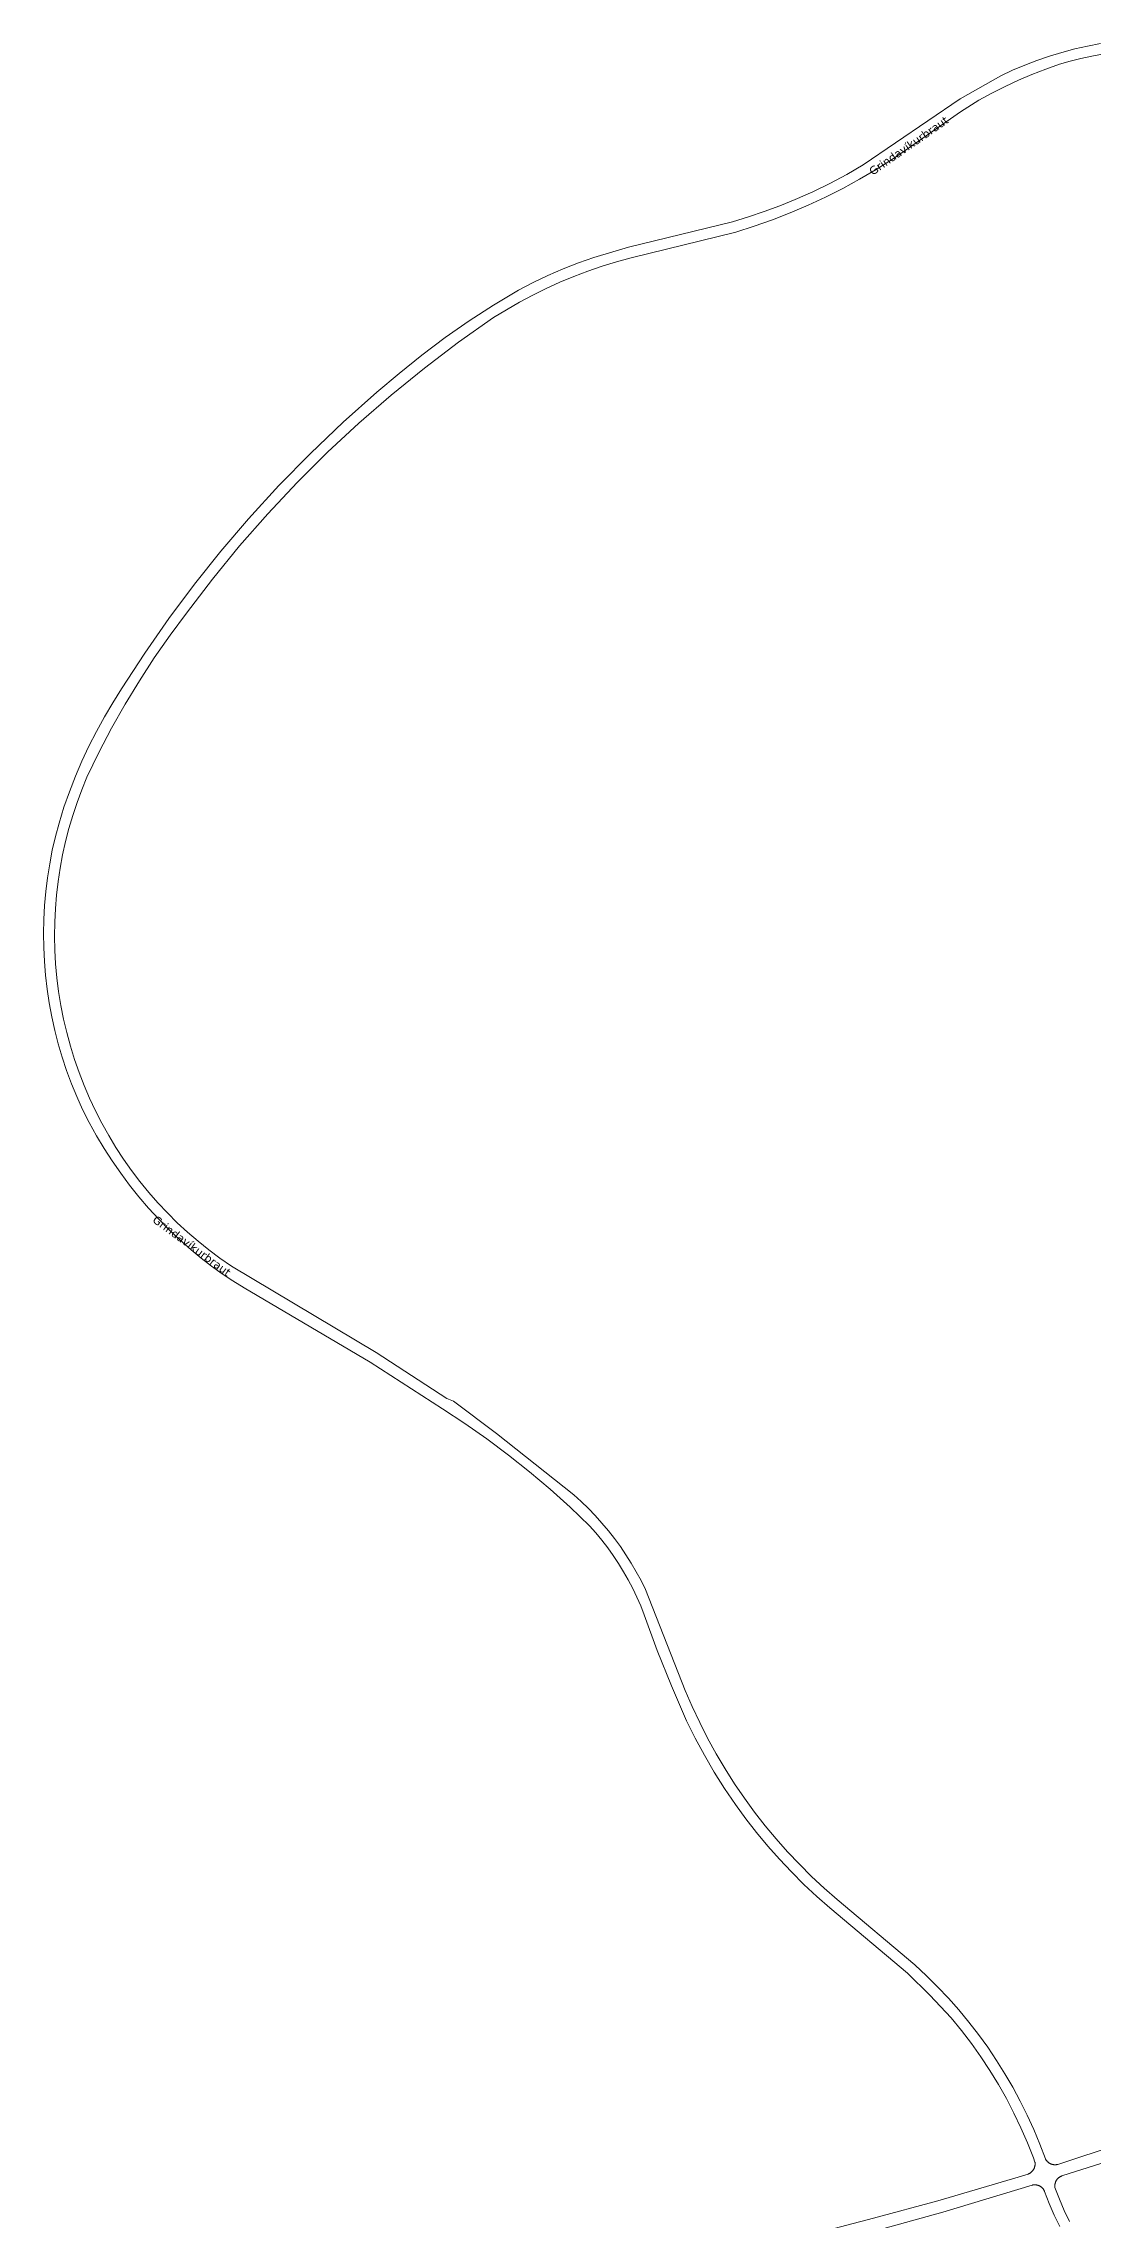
# Model space of a CAD drawing. Header units: metres. Extents: x 328903 to 333883, y 373406 to 381110.
# Drawn here: x 329623 to 330194, y 378904 to 380087 of the extents above; entities that cross this region are included whole.
import ezdxf

# ---------------------------------------------------------------- set-up
doc = ezdxf.new("R2010")
doc.units = ezdxf.units.M
doc.header["$MEASUREMENT"] = 0
doc.layers.add('Götuheiti', color=7, linetype='Continuous')
doc.layers.add('Götur', color=7, linetype='Continuous')
doc.styles.get("Standard").update_dxf_attribs({"font": 'arial.ttf'})

msp = doc.modelspace()

# ---------------------------------------------------------------- linework, layer by layer
at = {"layer": 'Götur', "color": 8, "lineweight": 0, "ltscale": 3.31832, "true_color": 0x707070, "flags": 128}
for points in [[(330198.117, 380087.172), (330191.098, 380085.819), (330184.131, 380084.22), (330177.224, 380082.375), (330170.387, 380080.289), (330163.628, 380077.962), (330156.955, 380075.399), (330150.376, 380072.601), (330143.901, 380069.574), (330121.931, 380057.103), (330069.133, 380021.211), (330060.16, 380016.022), (330051.012, 380011.15), (330041.7, 380006.6), (330032.233, 380002.379), (330023.832, 379998.957), (330015.33, 379995.793), (330006.735, 379992.891), (329998.055, 379990.253), (329941.464, 379976.456), (329922.705, 379970.935), (329914.271, 379967.958), (329905.948, 379964.686), (329897.746, 379961.121), (329889.675, 379957.268), (329881.745, 379953.133), (329868.165, 379944.954), (329854.863, 379936.329), (329841.856, 379927.267), (329829.156, 379917.778), (329816.779, 379907.872), (329804.738, 379897.56), (329786.377, 379881.283), (329768.596, 379864.375), (329751.417, 379846.856), (329734.861, 379828.747), (329719.872, 379811.205), (329705.468, 379793.178), (329691.666, 379774.688), (329678.48, 379755.753), (329665.924, 379736.394), (329661.106, 379728.816), (329656.536, 379721.086), (329652.219, 379713.212), (329648.16, 379705.202), (329644.362, 379697.064), (329640.831, 379688.808), (329637.569, 379680.441), (329634.58, 379671.973), (329631.868, 379663.413), (329629.924, 379656.068), (329628.231, 379648.66), (329626.792, 379641.2), (329625.608, 379633.695), (329624.68, 379626.153), (329624.009, 379618.585), (329623.597, 379610.998), (329623.444, 379603.402), (329623.549, 379595.804), (329623.913, 379588.215), (329624.536, 379580.642), (329625.416, 379573.095), (329626.553, 379565.583), (329627.945, 379558.113), (329629.59, 379550.696), (329631.488, 379543.338), (329633.635, 379536.05), (329636.029, 379528.839), (329638.667, 379521.714), (329641.547, 379514.682), (329644.664, 379507.753), (329648.343, 379500.539), (329652.265, 379493.453), (329656.425, 379486.505), (329660.817, 379479.701), (329665.438, 379473.05), (329670.281, 379466.559), (329675.341, 379460.236), (329680.613, 379454.088), (329686.089, 379448.123), (329691.765, 379442.346), (329697.633, 379436.765), (329703.687, 379431.386), (329709.155, 379426.857), (329714.78, 379422.525), (329720.555, 379418.397), (329726.474, 379414.475), (329732.528, 379410.767), (329801.131, 379370.402), (329840.371, 379344.991), (329852.592, 379336.972), (329864.563, 379328.584), (329876.273, 379319.836), (329887.712, 379310.735), (329898.868, 379301.291), (329909.731, 379291.511), (329920.292, 379281.405), (329923.733, 379277.514), (329927.039, 379273.508), (329930.205, 379269.39), (329933.227, 379265.167), (329936.103, 379260.841), (329938.828, 379256.42), (329941.4, 379251.908), (329943.816, 379247.31), (329946.072, 379242.631), (329948.166, 379237.878), (329950.095, 379233.056), (329957.191, 379213.619), (329964.857, 379194.401), (329973.088, 379175.417), (329977.808, 379165.956), (329982.834, 379156.654), (329988.16, 379147.521), (329993.78, 379138.565), (329999.69, 379129.798), (330005.318, 379122.101), (330011.183, 379114.584), (330017.279, 379107.253), (330023.602, 379100.116), (330030.144, 379093.179), (330036.899, 379086.45), (330043.861, 379079.935), (330051.022, 379073.64), (330093.234, 379038.152), (330105.325, 379026.204), (330117.015, 379013.863), (330122.623, 379006.989), (330127.995, 378999.93), (330133.125, 378992.692), (330138.006, 378985.285), (330142.634, 378977.716), (330147.002, 378969.995), (330151.106, 378962.13), (330154.942, 378954.13), (330158.503, 378946.006), (330161.788, 378937.765), (330162.541, 378935.506), (330162.569, 378935.299), (330162.589, 378935.091), (330162.603, 378934.882), (330162.609, 378934.673), (330162.608, 378934.464), (330162.6, 378934.256), (330162.585, 378934.047), (330162.562, 378933.839), (330162.533, 378933.632), (330162.496, 378933.427), (330162.453, 378933.222), (330162.402, 378933.02), (330162.345, 378932.819), (330162.281, 378932.62), (330162.209, 378932.423), (330162.132, 378932.229), (330162.047, 378932.038), (330161.956, 378931.85), (330161.859, 378931.665), (330161.756, 378931.484), (330161.646, 378931.306), (330161.53, 378931.132), (330161.409, 378930.962), (330161.281, 378930.796), (330161.148, 378930.635), (330161.01, 378930.478), (330160.866, 378930.327), (330160.717, 378930.18), (330160.564, 378930.039), (330160.405, 378929.902), (330160.242, 378929.772), (330160.075, 378929.647), (330159.903, 378929.528), (330159.727, 378929.414), (330159.548, 378929.307), (330159.365, 378929.206), (330159.179, 378929.112), (330158.989, 378929.024), (330158.797, 378928.942), (330153.413, 378927.186), (330109.641, 378914.376), (330074.738, 378904.99), (330045.675, 378897.378)], [(330181.349, 378903.102), (330178.483, 378909.167), (330175.821, 378915.324), (330173.365, 378921.567), (330173.341, 378921.776), (330173.323, 378921.986), (330173.313, 378922.196), (330173.311, 378922.407), (330173.316, 378922.617), (330173.328, 378922.827), (330173.347, 378923.037), (330173.374, 378923.246), (330173.408, 378923.454), (330173.45, 378923.66), (330173.498, 378923.865), (330173.554, 378924.068), (330173.617, 378924.269), (330173.687, 378924.468), (330173.763, 378924.664), (330173.847, 378924.857), (330173.937, 378925.047), (330174.034, 378925.234), (330174.137, 378925.418), (330174.247, 378925.598), (330174.362, 378925.773), (330174.484, 378925.945), (330174.612, 378926.112), (330174.746, 378926.275), (330174.885, 378926.433), (330175.03, 378926.586), (330175.18, 378926.734), (330175.335, 378926.876), (330175.495, 378927.013), (330175.659, 378927.144), (330175.828, 378927.27), (330176.002, 378927.389), (330176.179, 378927.502), (330176.361, 378927.61), (330176.546, 378927.71), (330176.734, 378927.804), (330176.926, 378927.892), (330177.12, 378927.972), (330222.516, 378942.352)], [(330071.841, 378896.932), (330112.521, 378908.232), (330160.997, 378922.953), (330161.19, 378922.997), (330161.384, 378923.035), (330161.579, 378923.066), (330161.775, 378923.09), (330161.972, 378923.108), (330162.169, 378923.119), (330162.366, 378923.123), (330162.564, 378923.12), (330162.761, 378923.11), (330162.958, 378923.094), (330163.154, 378923.071), (330163.35, 378923.041), (330163.544, 378923.005), (330163.736, 378922.962), (330163.928, 378922.912), (330164.117, 378922.856), (330164.304, 378922.793), (330164.489, 378922.724), (330164.672, 378922.649), (330164.852, 378922.567), (330165.029, 378922.48), (330165.203, 378922.386), (330165.373, 378922.286), (330165.54, 378922.181), (330165.704, 378922.07), (330165.863, 378921.953), (330166.018, 378921.831), (330166.169, 378921.704), (330166.316, 378921.572), (330166.458, 378921.434), (330166.595, 378921.292), (330166.727, 378921.145), (330166.855, 378920.994), (330166.976, 378920.839), (330167.093, 378920.679), (330167.204, 378920.516), (330167.309, 378920.348), (330167.408, 378920.178), (330167.502, 378920.004), (330167.589, 378919.827), (330167.671, 378919.647), (330167.746, 378919.464), (330170.276, 378913.032), (330173.019, 378906.689), (330175.972, 378900.44)]]:
    msp.add_lwpolyline(points, dxfattribs=at)
at = {"layer": 'Götur', "color": 8, "lineweight": 0, "ltscale": 8.779723, "true_color": 0x707070, "flags": 128}
msp.add_lwpolyline([(330242.145, 378956.408), (330174.907, 378934.197), (330174.714, 378934.149), (330174.518, 378934.107), (330174.322, 378934.072), (330174.124, 378934.044), (330173.925, 378934.023), (330173.726, 378934.009), (330173.527, 378934.002), (330173.327, 378934.001), (330173.127, 378934.008), (330172.928, 378934.021), (330172.729, 378934.041), (330172.532, 378934.068), (330172.335, 378934.102), (330172.139, 378934.143), (330171.945, 378934.19), (330171.753, 378934.245), (330171.563, 378934.305), (330171.375, 378934.373), (330171.189, 378934.446), (330171.006, 378934.527), (330170.826, 378934.613), (330170.649, 378934.706), (330170.476, 378934.804), (330170.306, 378934.909), (330170.139, 378935.019), (330169.977, 378935.135), (330169.819, 378935.257), (330169.664, 378935.384), (330169.515, 378935.516), (330169.37, 378935.654), (330169.23, 378935.796), (330169.095, 378935.943), (330168.965, 378936.095), (330168.841, 378936.251), (330168.722, 378936.412), (330168.608, 378936.576), (330168.5, 378936.744), (330168.399, 378936.916), (330168.303, 378937.091), (330168.213, 378937.269), (330165.181, 378945.268), (330161.888, 378953.163), (330158.336, 378960.945), (330154.53, 378968.606), (330150.474, 378976.138), (330146.171, 378983.531), (330141.628, 378990.779), (330136.848, 378997.874), (330131.838, 379004.807), (330126.602, 379011.571), (330121.145, 379018.16), (330115.475, 379024.565), (330109.597, 379030.78), (330103.518, 379036.798), (330097.243, 379042.612), (330054.952, 379078.17), (330047.927, 379084.346), (330041.098, 379090.738), (330034.471, 379097.339), (330028.053, 379104.144), (330021.85, 379111.145), (330015.868, 379118.336), (330010.113, 379125.709), (330004.59, 379133.258), (329999.195, 379141.165), (329994.056, 379149.241), (329989.178, 379157.478), (329984.567, 379165.866), (329980.227, 379174.398), (329976.162, 379183.065), (329972.377, 379191.857), (329950.725, 379246.696), (329948.332, 379251.556), (329945.772, 379256.33), (329943.048, 379261.013), (329940.163, 379265.598), (329937.121, 379270.081), (329933.925, 379274.455), (329930.58, 379278.716), (329927.089, 379282.858), (329923.456, 379286.877), (329919.686, 379290.767), (329915.783, 379294.525), (329911.753, 379298.144), (329869.691, 379331.623), (329846.361, 379349.062), (329842.771, 379350.642), (329804.25, 379375.52), (329725.578, 379422.457), (329719.382, 379426.779), (329713.339, 379431.312), (329707.457, 379436.053), (329701.743, 379440.994), (329696.203, 379446.13), (329690.844, 379451.455), (329685.673, 379456.962), (329680.696, 379462.645), (329675.909, 379468.514), (329671.33, 379474.547), (329666.965, 379480.736), (329662.818, 379487.073), (329658.895, 379493.552), (329655.2, 379500.163), (329651.738, 379506.899), (329648.513, 379513.752), (329645.53, 379520.713), (329642.791, 379527.774), (329640.3, 379534.927), (329638.06, 379542.162), (329636.075, 379549.47), (329634.345, 379556.844), (329632.874, 379564.273), (329631.663, 379571.749), (329630.713, 379579.263), (329630.026, 379586.806), (329629.603, 379594.368), (329629.444, 379601.94), (329629.55, 379609.513), (329629.908, 379616.885), (329630.516, 379624.24), (329631.374, 379631.571), (329632.481, 379638.868), (329633.835, 379646.124), (329635.435, 379653.329), (329637.279, 379660.476), (329639.364, 379667.556), (329641.689, 379674.561), (329644.251, 379681.482), (329647.046, 379688.313), (329653.554, 379701.75), (329660.48, 379714.975), (329667.818, 379727.976), (329675.561, 379740.74), (329683.702, 379753.255), (329692.232, 379765.507), (329701.143, 379777.486), (329715.258, 379796.01), (329729.998, 379814.042), (329745.346, 379831.56), (329761.283, 379848.543), (329777.79, 379864.972), (329794.85, 379880.827), (329812.441, 379896.09), (329830.543, 379910.743), (329849.135, 379924.77), (329868.196, 379938.153), (329875.152, 379942.476), (329882.245, 379946.57), (329889.467, 379950.433), (329896.81, 379954.058), (329904.268, 379957.443), (329911.831, 379960.584), (329919.493, 379963.478), (329927.245, 379966.121), (329935.078, 379968.511), (329942.985, 379970.646), (329999.866, 379984.645), (330009.853, 379987.826), (330019.733, 379991.324), (330029.496, 379995.135), (330039.133, 379999.256), (330048.633, 380003.683), (330057.987, 380008.41), (330067.186, 380013.433), (330076.22, 380018.748), (330085.079, 380024.348), (330093.756, 380030.227), (330122.022, 380050.047), (330132.021, 380056.397), (330139.075, 380060.211), (330146.245, 380063.802), (330153.524, 380067.165), (330160.906, 380070.297), (330168.382, 380073.196), (330175.946, 380075.859), (330181.731, 380077.51), (330187.563, 380078.99), (330193.435, 380080.297), (330199.344, 380081.43)], dxfattribs=at)

# ---------------------------------------------------------------- texts
at = {"layer": 'Götuheiti', "color": 18, "true_color": 0x000000, "char_height": 4.35, "attachment_point": 5}
for insert, rotation in [((330093.89, 380031.63), 34.95), ((329704.07, 379433.51), 323.72)]:
    msp.add_mtext('{{\\fVerdana|b0|i0;Grindavíkurbraut}}', dxfattribs=dict(at, insert=insert, rotation=rotation))

doc.saveas('drawing.dxf')
